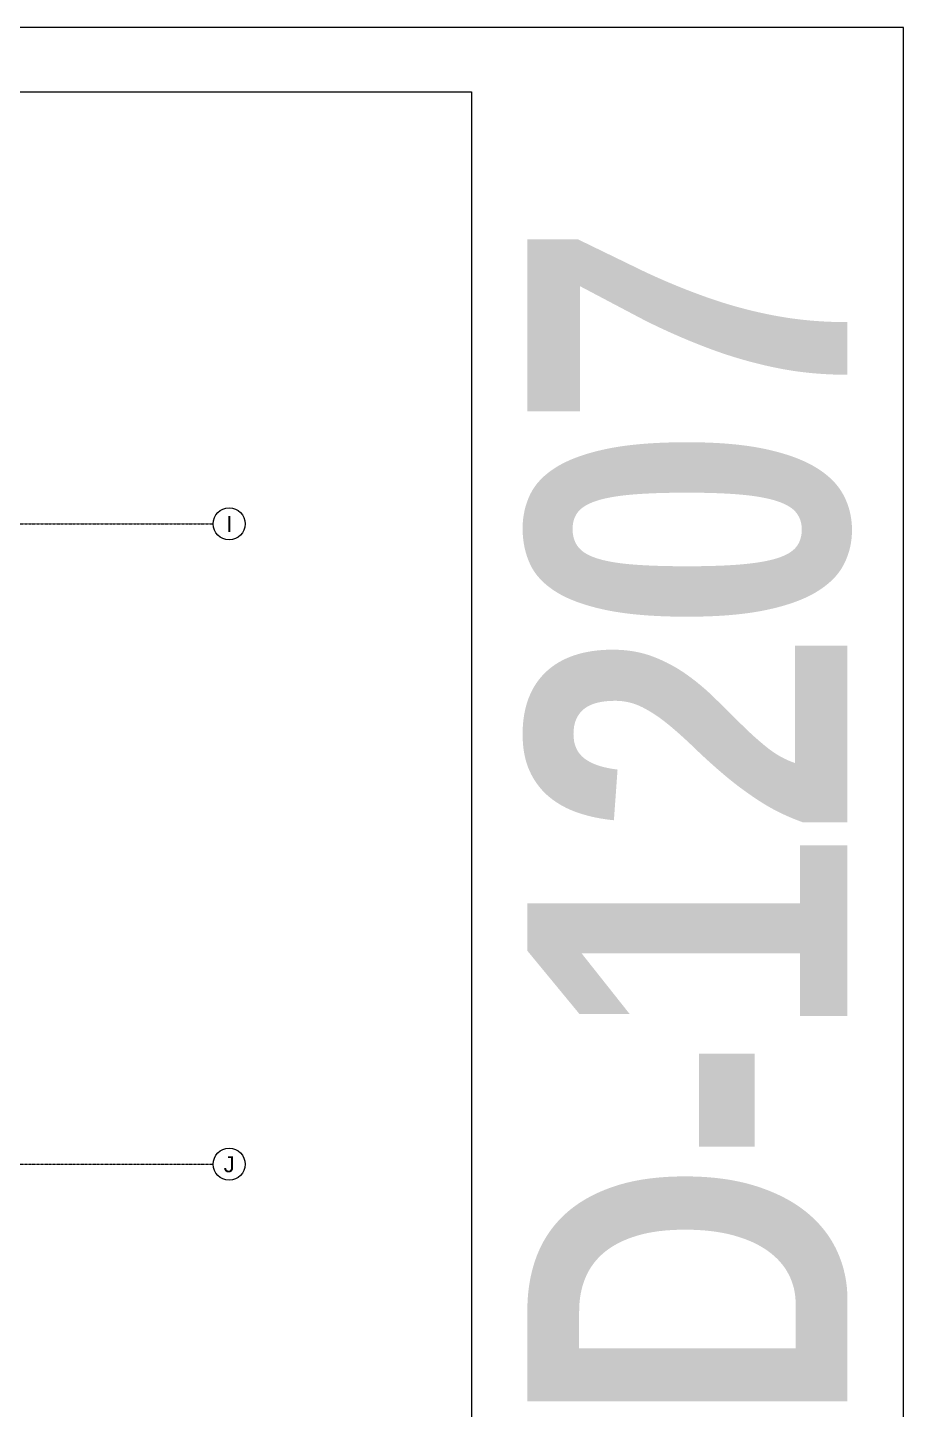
# Model space of a CAD drawing. Extents: x -2749 to 23780, y -1311 to 8245.
# Drawn here: x 22686 to 23780, y 2479 to 4205 of the extents above; entities that cross this region are included whole.
import ezdxf
from ezdxf.enums import TextEntityAlignment as Align

# ---------------------------------------------------------------- set-up
doc = ezdxf.new("R2010")
doc.units = 0
doc.header["$MEASUREMENT"] = 0
doc.linetypes.add('DASHDOT2', pattern=[0.5, 0.25, -0.125, 0, -0.125])
doc.layers.get('0').update_dxf_attribs({"color": 9, "lineweight": 9})
doc.layers.add('24', color=9, linetype='DASHDOT2', lineweight=9)
doc.layers.add('40A', color=9, linetype='Continuous', lineweight=9)
doc.styles.add('Arial', font='arial.ttf', dxfattribs={"height": 2.5})
doc.styles.add('MuuM_TEXT-BOLD', font='ARIALNB.TTF')

# ---------------------------------------------------------------- blocks, each defined once
blk = doc.blocks.new('0_aks')
at = {"linetype": 'Continuous'}
blk.add_circle((0, 0), 2, dxfattribs=at)
at = {"style": 'Arial'}
blk.add_attdef('AKS', text='', height=2, dxfattribs=at).set_placement((0, 0), align=Align.MIDDLE_CENTER)
blk = doc.blocks.new('P-AKS_AUDI')
at = {"layer": '24'}
for points in [[(0, 800), (360, 800)], [(0, 0), (360, 0)]]:
    blk.add_lwpolyline(points, dxfattribs=at)
at = {"layer": '24', "xscale": 10, "yscale": 10, "zscale": 10}
for p, values in [((380, 800), {'AKS': 'I'}), ((380, 0), {'AKS': 'J'})]:
    blk.add_blockref('0_aks', p, dxfattribs=at).add_auto_attribs(values)
blk = doc.blocks.new('ÇATI KATI PLANI')
at = {"layer": '24'}
blk.add_blockref('P-AKS_AUDI', (22557.5, 2785), dxfattribs=at)

msp = doc.modelspace()

# ---------------------------------------------------------------- linework, layer by layer
at = {"layer": '40A'}
for points in [[(23780, 4205), (17835, 4205), (17835, 0), (23780, 0)], [(23240.1, 80), (17915, 80), (17915, 4125), (23240.1, 4125)]]:
    msp.add_lwpolyline(points, close=True, dxfattribs=at)

# ---------------------------------------------------------------- block references
msp.add_blockref('ÇATI KATI PLANI', (0, 0))

# ---------------------------------------------------------------- texts
at = {"layer": '40A', "style": 'MuuM_TEXT-BOLD'}
msp.add_text('94-KRT-E-D-1207', height=400, rotation=90, dxfattribs=at).set_placement((23710.1, 2102.5), align=Align.CENTER)

doc.saveas('drawing.dxf')
